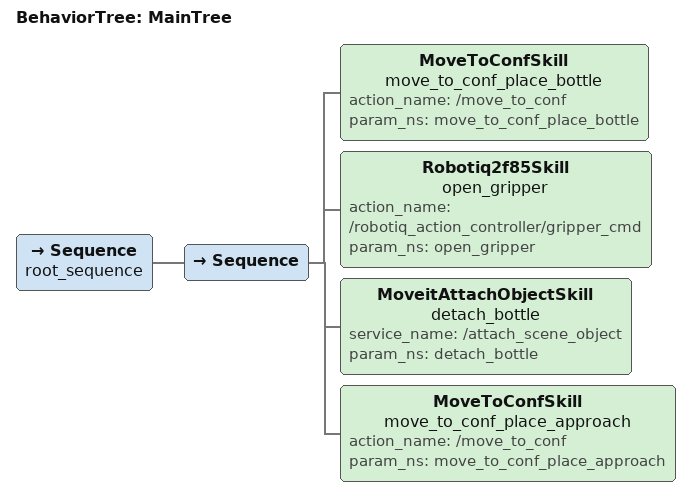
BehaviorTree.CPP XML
<root BTCPP_format="4" >
    <!-- If you want to include subtrees -->

    <!-- Main tree -->
     <BehaviorTree ID="MainTree"> <!--DO NOT CHANGE -->
        <Sequence name="root_sequence">

           <!-- If you use subtrees -->
               <Sequence>
                  <MoveToConfSkill name="move_to_conf_place_bottle" action_name= "/move_to_conf" param_ns="move_to_conf_place_bottle"/>
                  <Robotiq2f85Skill name="open_gripper" action_name= "/robotiq_action_controller/gripper_cmd" param_ns="open_gripper"/>
                  <MoveitAttachObjectSkill name="detach_bottle" service_name= "/attach_scene_object" param_ns="detach_bottle"/>
                  <MoveToConfSkill name="move_to_conf_place_approach" action_name= "/move_to_conf" param_ns="move_to_conf_place_approach"/>
               </Sequence>

        </Sequence>
     </BehaviorTree>
 </root>
